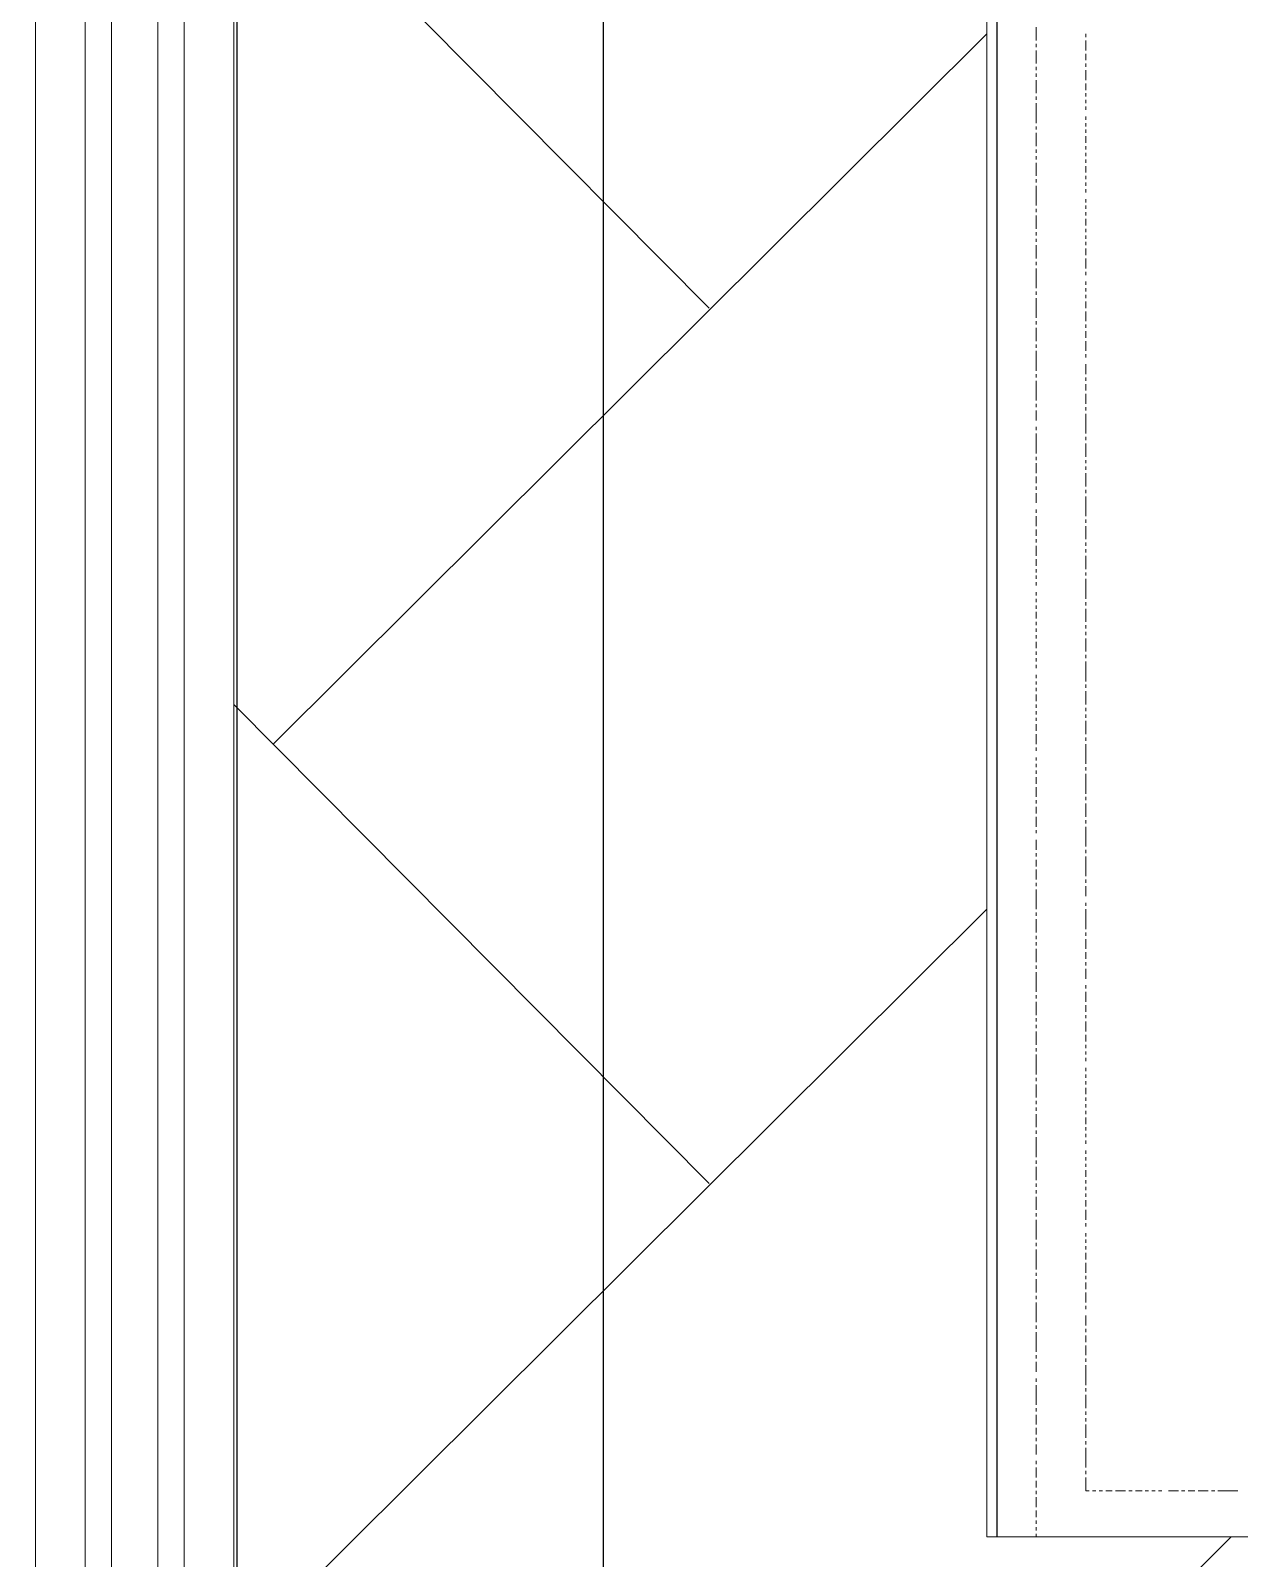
# Model space of a CAD drawing. Header units: millimetres. Extents: x 2928 to 3112, y 1220 to 1280.
# Drawn here: x 2983.33 to 2984.55, y 1240.552 to 1242.094 of the extents above; entities that cross this region are included whole.
import ezdxf

# ---------------------------------------------------------------- set-up
doc = ezdxf.new("R2010")
doc.units = ezdxf.units.MM

msp = doc.modelspace()

# ---------------------------------------------------------------- linework, layer by layer
at = {"color": 9, "linetype": 'Continuous', "lineweight": 5, "true_color": 0xbababa}
for points in [[(2938.98795, 1264.55062), (2983.53859, 1264.55062), (2983.53859, 1238.80025)], [(2983.33525, 1239.30359), (2983.33525, 1264.04728), (2983.33525, 1264.04728)], [(2983.38525, 1239.30359), (2983.38525, 1264.04728), (2983.38525, 1264.04728)], [(2983.41192, 1239.30359), (2983.41192, 1264.04728), (2983.41192, 1264.04728)], [(2983.45859, 1239.30359), (2983.45859, 1264.04728), (2983.45859, 1264.04728)], [(2983.48525, 1239.30359), (2983.48525, 1264.04728), (2983.48525, 1264.04728)], [(2983.53525, 1239.30359), (2983.53525, 1264.04728), (2983.53525, 1264.04728)], [(2984.01526, 1241.81363), (2983.53525, 1242.29697), (2983.53525, 1242.29697)], [(2983.57525, 1241.37362), (2984.29526, 1242.0903), (2984.29526, 1242.0903)], [(2984.01526, 1240.93028), (2983.53525, 1241.41362), (2983.53525, 1241.41362)], [(2983.57525, 1240.49028), (2984.29526, 1241.20695), (2984.29526, 1241.20695)], [(2983.57525, 1239.60693), (2984.54193, 1240.57361), (2984.54193, 1240.57361)]]:
    msp.add_lwpolyline(points, dxfattribs=at)
at = {"color": 7, "linetype": 'Continuous', "lineweight": -2, "true_color": 0x000007}
msp.add_lwpolyline([(2983.53859, 1264.04728), (2983.53859, 1239.30359), (2983.53859, 1239.30359)], dxfattribs=at)
at = {"color": 253, "linetype": 'Continuous', "lineweight": -2, "true_color": 0x9a9a9a}
for points in [[(2983.90859, 1239.40693), (2983.90859, 1263.94728), (2983.90859, 1263.94728)], [(2984.30526, 1242.58697), (2984.30526, 1240.57361), (2984.30526, 1240.57361)]]:
    msp.add_lwpolyline(points, dxfattribs=at)
at = {"color": 7, "linetype": 'Continuous', "lineweight": 9, "true_color": 0x000007}
msp.add_lwpolyline([(2984.7486, 1242.58697), (2984.7486, 1240.57361), (2984.29526, 1240.57361), (2984.29526, 1242.58697)], close=True, dxfattribs=at)
at = {"color": 252, "linetype": 'Continuous', "lineweight": 5, "true_color": 0x989898}
for points in [[(2984.34527, 1242.0903), (2984.34527, 1242.09697), (2984.34527, 1242.09697)], [(2984.34527, 1242.08363), (2984.34527, 1242.0903), (2984.34527, 1242.0903)], [(2984.34527, 1242.07697), (2984.34527, 1242.0803), (2984.34527, 1242.0803)], [(2984.39527, 1242.08697), (2984.39527, 1242.0903), (2984.39527, 1242.0903)], [(2984.39527, 1242.07697), (2984.39527, 1242.08363), (2984.39527, 1242.08363)], [(2984.39527, 1242.07363), (2984.39527, 1242.07697), (2984.39527, 1242.07697)], [(2984.34527, 1242.06697), (2984.34527, 1242.07363), (2984.34527, 1242.07363)], [(2984.34527, 1242.0603), (2984.34527, 1242.06697), (2984.34527, 1242.06697)], [(2984.39527, 1242.06363), (2984.39527, 1242.0703), (2984.39527, 1242.0703)], [(2984.34527, 1242.05363), (2984.34527, 1242.05697), (2984.34527, 1242.05697)], [(2984.34527, 1242.04697), (2984.34527, 1242.0503), (2984.34527, 1242.0503)], [(2984.39527, 1242.05697), (2984.39527, 1242.0603), (2984.39527, 1242.0603)], [(2984.39527, 1242.04697), (2984.39527, 1242.05363), (2984.39527, 1242.05363)], [(2984.39527, 1242.04363), (2984.39527, 1242.04697), (2984.39527, 1242.04697)], [(2984.34527, 1242.03697), (2984.34527, 1242.04363), (2984.34527, 1242.04363)], [(2984.34527, 1242.0303), (2984.34527, 1242.03697), (2984.34527, 1242.03697)], [(2984.39527, 1242.03363), (2984.39527, 1242.0403), (2984.39527, 1242.0403)], [(2984.34527, 1242.02363), (2984.34527, 1242.02697), (2984.34527, 1242.02697)], [(2984.34527, 1242.01363), (2984.34527, 1242.0203), (2984.34527, 1242.0203)], [(2984.39527, 1242.02697), (2984.39527, 1242.0303), (2984.39527, 1242.0303)], [(2984.39527, 1242.0203), (2984.39527, 1242.02363), (2984.39527, 1242.02363)], [(2984.39527, 1242.01363), (2984.39527, 1242.01697), (2984.39527, 1242.01697)], [(2984.34527, 1242.00697), (2984.34527, 1242.01363), (2984.34527, 1242.01363)], [(2984.34527, 1242.0003), (2984.34527, 1242.00697), (2984.34527, 1242.00697)], [(2984.39527, 1242.00363), (2984.39527, 1242.00697), (2984.39527, 1242.00697)], [(2984.39527, 1241.99697), (2984.39527, 1242.0003), (2984.39527, 1242.0003)], [(2984.34527, 1241.99363), (2984.34527, 1241.99697), (2984.34527, 1241.99697)], [(2984.34527, 1241.98363), (2984.34527, 1241.9903), (2984.34527, 1241.9903)], [(2984.39527, 1241.9903), (2984.39527, 1241.99363), (2984.39527, 1241.99363)], [(2984.39527, 1241.9803), (2984.39527, 1241.98696), (2984.39527, 1241.98696)], [(2984.34527, 1241.97696), (2984.34527, 1241.98363), (2984.34527, 1241.98363)], [(2984.34527, 1241.9703), (2984.34527, 1241.97363), (2984.34527, 1241.97363)], [(2984.39527, 1241.97363), (2984.39527, 1241.97696), (2984.39527, 1241.97696)], [(2984.39527, 1241.96696), (2984.39527, 1241.9703), (2984.39527, 1241.9703)], [(2984.34527, 1241.96363), (2984.34527, 1241.96696), (2984.34527, 1241.96696)], [(2984.34527, 1241.95363), (2984.34527, 1241.9603), (2984.34527, 1241.9603)], [(2984.34527, 1241.94696), (2984.34527, 1241.95363), (2984.34527, 1241.95363)], [(2984.39527, 1241.9603), (2984.39527, 1241.96363), (2984.39527, 1241.96363)], [(2984.39527, 1241.9503), (2984.39527, 1241.95696), (2984.39527, 1241.95696)], [(2984.34527, 1241.9403), (2984.34527, 1241.94363), (2984.34527, 1241.94363)], [(2984.39527, 1241.94363), (2984.39527, 1241.94696), (2984.39527, 1241.94696)], [(2984.39527, 1241.93696), (2984.39527, 1241.9403), (2984.39527, 1241.9403)], [(2984.34527, 1241.9303), (2984.34527, 1241.93696), (2984.34527, 1241.93696)], [(2984.34527, 1241.92363), (2984.34527, 1241.9303), (2984.34527, 1241.9303)], [(2984.34527, 1241.91696), (2984.34527, 1241.92363), (2984.34527, 1241.92363)], [(2984.39527, 1241.9303), (2984.39527, 1241.93363), (2984.39527, 1241.93363)], [(2984.39527, 1241.9203), (2984.39527, 1241.92363), (2984.39527, 1241.92363)], [(2984.34527, 1241.9103), (2984.34527, 1241.91363), (2984.34527, 1241.91363)], [(2984.39527, 1241.91363), (2984.39527, 1241.91696), (2984.39527, 1241.91696)], [(2984.39527, 1241.90696), (2984.39527, 1241.9103), (2984.39527, 1241.9103)], [(2984.34527, 1241.9003), (2984.34527, 1241.90696), (2984.34527, 1241.90696)], [(2984.34527, 1241.89363), (2984.34527, 1241.9003), (2984.34527, 1241.9003)], [(2984.39527, 1241.89696), (2984.39527, 1241.90363), (2984.39527, 1241.90363)], [(2984.39527, 1241.8903), (2984.39527, 1241.89363), (2984.39527, 1241.89363)], [(2984.34527, 1241.88696), (2984.34527, 1241.8903), (2984.34527, 1241.8903)], [(2984.34527, 1241.8803), (2984.34527, 1241.88363), (2984.34527, 1241.88363)], [(2984.34527, 1241.8703), (2984.34527, 1241.87696), (2984.34527, 1241.87696)], [(2984.39527, 1241.88363), (2984.39527, 1241.88696), (2984.39527, 1241.88696)], [(2984.39527, 1241.87696), (2984.39527, 1241.8803), (2984.39527, 1241.8803)], [(2984.34527, 1241.86363), (2984.34527, 1241.8703), (2984.34527, 1241.8703)], [(2984.39527, 1241.86696), (2984.39527, 1241.87363), (2984.39527, 1241.87363)], [(2984.39527, 1241.8603), (2984.39527, 1241.86363), (2984.39527, 1241.86363)], [(2984.34527, 1241.85696), (2984.34527, 1241.8603), (2984.34527, 1241.8603)], [(2984.34527, 1241.84696), (2984.34527, 1241.85363), (2984.34527, 1241.85363)], [(2984.34527, 1241.8403), (2984.34527, 1241.84696), (2984.34527, 1241.84696)], [(2984.39527, 1241.85363), (2984.39527, 1241.8603), (2984.39527, 1241.8603)], [(2984.39527, 1241.84696), (2984.39527, 1241.8503), (2984.39527, 1241.8503)], [(2984.34527, 1241.83363), (2984.34527, 1241.8403), (2984.34527, 1241.8403)], [(2984.34527, 1241.82696), (2984.34527, 1241.8303), (2984.34527, 1241.8303)], [(2984.39527, 1241.83696), (2984.39527, 1241.8403), (2984.39527, 1241.8403)], [(2984.39527, 1241.8303), (2984.39527, 1241.83363), (2984.39527, 1241.83363)], [(2984.34527, 1241.81696), (2984.34527, 1241.82363), (2984.34527, 1241.82363)], [(2984.34527, 1241.8103), (2984.34527, 1241.81696), (2984.34527, 1241.81696)], [(2984.39527, 1241.82363), (2984.39527, 1241.82696), (2984.39527, 1241.82696)], [(2984.39527, 1241.81363), (2984.39527, 1241.8203), (2984.39527, 1241.8203)], [(2984.34527, 1241.80363), (2984.34527, 1241.8103), (2984.34527, 1241.8103)], [(2984.34527, 1241.79696), (2984.34527, 1241.8003), (2984.34527, 1241.8003)], [(2984.39527, 1241.80696), (2984.39527, 1241.8103), (2984.39527, 1241.8103)], [(2984.39527, 1241.8003), (2984.39527, 1241.80696), (2984.39527, 1241.80696)], [(2984.34527, 1241.78696), (2984.34527, 1241.79363), (2984.34527, 1241.79363)], [(2984.34527, 1241.7803), (2984.34527, 1241.78696), (2984.34527, 1241.78696)], [(2984.39527, 1241.79363), (2984.39527, 1241.79696), (2984.39527, 1241.79696)], [(2984.39527, 1241.78363), (2984.39527, 1241.7903), (2984.39527, 1241.7903)], [(2984.34527, 1241.77363), (2984.34527, 1241.77696), (2984.34527, 1241.77696)], [(2984.34527, 1241.76363), (2984.34527, 1241.7703), (2984.34527, 1241.7703)], [(2984.39527, 1241.77696), (2984.39527, 1241.7803), (2984.39527, 1241.7803)], [(2984.39527, 1241.7703), (2984.39527, 1241.77696), (2984.39527, 1241.77696)], [(2984.34527, 1241.75696), (2984.34527, 1241.76363), (2984.34527, 1241.76363)], [(2984.34527, 1241.75029), (2984.34527, 1241.75696), (2984.34527, 1241.75696)], [(2984.39527, 1241.76363), (2984.39527, 1241.76696), (2984.39527, 1241.76696)], [(2984.39527, 1241.75363), (2984.39527, 1241.75696), (2984.39527, 1241.75696)], [(2984.39527, 1241.74696), (2984.39527, 1241.75363), (2984.39527, 1241.75363)], [(2984.34527, 1241.74363), (2984.34527, 1241.74696), (2984.34527, 1241.74696)], [(2984.34527, 1241.73363), (2984.34527, 1241.74029), (2984.34527, 1241.74029)], [(2984.39527, 1241.74029), (2984.39527, 1241.74363), (2984.39527, 1241.74363)], [(2984.34527, 1241.72696), (2984.34527, 1241.73363), (2984.34527, 1241.73363)], [(2984.34527, 1241.72029), (2984.34527, 1241.72696), (2984.34527, 1241.72696)], [(2984.39527, 1241.73029), (2984.39527, 1241.73696), (2984.39527, 1241.73696)], [(2984.39527, 1241.72363), (2984.39527, 1241.72696), (2984.39527, 1241.72696)], [(2984.39527, 1241.71696), (2984.39527, 1241.72363), (2984.39527, 1241.72363)], [(2984.34527, 1241.71363), (2984.34527, 1241.71696), (2984.34527, 1241.71696)], [(2984.34527, 1241.70363), (2984.34527, 1241.71029), (2984.34527, 1241.71029)], [(2984.39527, 1241.71029), (2984.39527, 1241.71363), (2984.39527, 1241.71363)], [(2984.39527, 1241.70029), (2984.39527, 1241.70696), (2984.39527, 1241.70696)], [(2984.34527, 1241.70029), (2984.34527, 1241.70363), (2984.34527, 1241.70363)], [(2984.34527, 1241.69029), (2984.34527, 1241.69363), (2984.34527, 1241.69363)], [(2984.39527, 1241.69363), (2984.39527, 1241.70029), (2984.39527, 1241.70029)], [(2984.39527, 1241.68696), (2984.39527, 1241.69363), (2984.39527, 1241.69363)], [(2984.34527, 1241.68029), (2984.34527, 1241.68696), (2984.34527, 1241.68696)], [(2984.34527, 1241.67363), (2984.34527, 1241.68029), (2984.34527, 1241.68029)], [(2984.39527, 1241.68029), (2984.39527, 1241.68363), (2984.39527, 1241.68363)], [(2984.39527, 1241.67029), (2984.39527, 1241.67696), (2984.39527, 1241.67696)], [(2984.34527, 1241.66696), (2984.34527, 1241.67363), (2984.34527, 1241.67363)], [(2984.34527, 1241.66029), (2984.34527, 1241.66363), (2984.34527, 1241.66363)], [(2984.39527, 1241.66363), (2984.39527, 1241.67029), (2984.39527, 1241.67029)], [(2984.34527, 1241.65029), (2984.34527, 1241.65696), (2984.34527, 1241.65696)], [(2984.34527, 1241.64696), (2984.34527, 1241.65029), (2984.34527, 1241.65029)], [(2984.39527, 1241.65696), (2984.39527, 1241.66029), (2984.39527, 1241.66029)], [(2984.39527, 1241.65029), (2984.39527, 1241.65363), (2984.39527, 1241.65363)], [(2984.39527, 1241.64029), (2984.39527, 1241.64696), (2984.39527, 1241.64696)], [(2984.34527, 1241.63696), (2984.34527, 1241.64363), (2984.34527, 1241.64363)], [(2984.34527, 1241.63029), (2984.34527, 1241.63363), (2984.34527, 1241.63363)], [(2984.39527, 1241.63363), (2984.39527, 1241.64029), (2984.39527, 1241.64029)], [(2984.39527, 1241.62696), (2984.39527, 1241.63029), (2984.39527, 1241.63029)], [(2984.34527, 1241.62029), (2984.34527, 1241.62696), (2984.34527, 1241.62696)], [(2984.34527, 1241.61696), (2984.34527, 1241.62029), (2984.34527, 1241.62029)], [(2984.39527, 1241.61696), (2984.39527, 1241.62363), (2984.39527, 1241.62363)], [(2984.39527, 1241.61029), (2984.39527, 1241.61696), (2984.39527, 1241.61696)], [(2984.34527, 1241.60696), (2984.34527, 1241.61029), (2984.34527, 1241.61029)], [(2984.34527, 1241.59696), (2984.34527, 1241.60363), (2984.34527, 1241.60363)], [(2984.39527, 1241.60363), (2984.39527, 1241.61029), (2984.39527, 1241.61029)], [(2984.39527, 1241.59696), (2984.39527, 1241.60029), (2984.39527, 1241.60029)], [(2984.34527, 1241.59363), (2984.34527, 1241.59696), (2984.34527, 1241.59696)], [(2984.34527, 1241.58363), (2984.34527, 1241.59029), (2984.34527, 1241.59029)], [(2984.39527, 1241.58696), (2984.39527, 1241.59363), (2984.39527, 1241.59363)], [(2984.39527, 1241.58029), (2984.39527, 1241.58696), (2984.39527, 1241.58696)], [(2984.34527, 1241.57696), (2984.34527, 1241.58029), (2984.34527, 1241.58029)], [(2984.34527, 1241.56696), (2984.34527, 1241.57363), (2984.34527, 1241.57363)], [(2984.39527, 1241.57363), (2984.39527, 1241.57696), (2984.39527, 1241.57696)], [(2984.39527, 1241.56696), (2984.39527, 1241.57029), (2984.39527, 1241.57029)], [(2984.34527, 1241.56363), (2984.34527, 1241.56696), (2984.34527, 1241.56696)], [(2984.34527, 1241.55363), (2984.34527, 1241.56029), (2984.34527, 1241.56029)], [(2984.39527, 1241.55696), (2984.39527, 1241.56363), (2984.39527, 1241.56363)], [(2984.39527, 1241.55029), (2984.39527, 1241.55696), (2984.39527, 1241.55696)], [(2984.34527, 1241.54696), (2984.34527, 1241.55029), (2984.34527, 1241.55029)], [(2984.34527, 1241.54029), (2984.34527, 1241.54363), (2984.34527, 1241.54363)], [(2984.39527, 1241.54363), (2984.39527, 1241.54696), (2984.39527, 1241.54696)], [(2984.39527, 1241.53363), (2984.39527, 1241.54029), (2984.39527, 1241.54029)], [(2984.34527, 1241.53363), (2984.34527, 1241.53696), (2984.34527, 1241.53696)], [(2984.34527, 1241.52362), (2984.34527, 1241.52696), (2984.34527, 1241.52696)], [(2984.39527, 1241.52696), (2984.39527, 1241.53363), (2984.39527, 1241.53363)], [(2984.39527, 1241.52029), (2984.39527, 1241.52696), (2984.39527, 1241.52696)], [(2984.34527, 1241.51696), (2984.34527, 1241.52029), (2984.34527, 1241.52029)], [(2984.34527, 1241.51029), (2984.34527, 1241.51362), (2984.34527, 1241.51362)], [(2984.34527, 1241.50029), (2984.34527, 1241.50696), (2984.34527, 1241.50696)], [(2984.39527, 1241.51362), (2984.39527, 1241.51696), (2984.39527, 1241.51696)], [(2984.39527, 1241.50362), (2984.39527, 1241.51029), (2984.39527, 1241.51029)], [(2984.34527, 1241.49362), (2984.34527, 1241.49696), (2984.34527, 1241.49696)], [(2984.39527, 1241.49696), (2984.39527, 1241.50362), (2984.39527, 1241.50362)], [(2984.39527, 1241.49029), (2984.39527, 1241.49362), (2984.39527, 1241.49362)], [(2984.34527, 1241.48696), (2984.34527, 1241.49029), (2984.34527, 1241.49029)], [(2984.34527, 1241.48029), (2984.34527, 1241.48362), (2984.34527, 1241.48362)], [(2984.34527, 1241.47029), (2984.34527, 1241.47696), (2984.34527, 1241.47696)], [(2984.39527, 1241.48362), (2984.39527, 1241.48696), (2984.39527, 1241.48696)], [(2984.39527, 1241.47362), (2984.39527, 1241.48029), (2984.39527, 1241.48029)], [(2984.34527, 1241.46362), (2984.34527, 1241.46696), (2984.34527, 1241.46696)], [(2984.34527, 1241.45696), (2984.34527, 1241.46029), (2984.34527, 1241.46029)], [(2984.39527, 1241.46696), (2984.39527, 1241.47362), (2984.39527, 1241.47362)], [(2984.39527, 1241.46029), (2984.39527, 1241.46362), (2984.39527, 1241.46362)], [(2984.34527, 1241.45029), (2984.34527, 1241.45362), (2984.34527, 1241.45362)], [(2984.39527, 1241.45029), (2984.39527, 1241.45696), (2984.39527, 1241.45696)], [(2984.39527, 1241.44362), (2984.39527, 1241.45029), (2984.39527, 1241.45029)], [(2984.34527, 1241.44029), (2984.34527, 1241.44362), (2984.34527, 1241.44362)], [(2984.34527, 1241.43362), (2984.34527, 1241.43696), (2984.34527, 1241.43696)], [(2984.34527, 1241.42696), (2984.34527, 1241.43029), (2984.34527, 1241.43029)], [(2984.39527, 1241.43696), (2984.39527, 1241.44362), (2984.39527, 1241.44362)], [(2984.39527, 1241.43029), (2984.39527, 1241.43362), (2984.39527, 1241.43362)], [(2984.34527, 1241.41696), (2984.34527, 1241.42362), (2984.34527, 1241.42362)], [(2984.39527, 1241.42029), (2984.39527, 1241.42696), (2984.39527, 1241.42696)], [(2984.39527, 1241.41362), (2984.39527, 1241.42029), (2984.39527, 1241.42029)], [(2984.34527, 1241.41029), (2984.34527, 1241.41362), (2984.34527, 1241.41362)], [(2984.34527, 1241.40362), (2984.34527, 1241.40696), (2984.34527, 1241.40696)], [(2984.34527, 1241.39696), (2984.34527, 1241.40029), (2984.34527, 1241.40029)], [(2984.39527, 1241.40696), (2984.39527, 1241.41029), (2984.39527, 1241.41029)], [(2984.39527, 1241.40029), (2984.39527, 1241.40362), (2984.39527, 1241.40362)], [(2984.34527, 1241.38696), (2984.34527, 1241.39362), (2984.34527, 1241.39362)], [(2984.34527, 1241.38029), (2984.34527, 1241.38362), (2984.34527, 1241.38362)], [(2984.39527, 1241.39029), (2984.39527, 1241.39696), (2984.39527, 1241.39696)], [(2984.39527, 1241.38362), (2984.39527, 1241.39029), (2984.39527, 1241.39029)], [(2984.34527, 1241.37362), (2984.34527, 1241.38029), (2984.34527, 1241.38029)], [(2984.34527, 1241.36696), (2984.34527, 1241.37029), (2984.34527, 1241.37029)], [(2984.39527, 1241.37696), (2984.39527, 1241.38029), (2984.39527, 1241.38029)], [(2984.39527, 1241.36696), (2984.39527, 1241.37362), (2984.39527, 1241.37362)], [(2984.34527, 1241.35696), (2984.34527, 1241.36029), (2984.34527, 1241.36029)], [(2984.34527, 1241.35029), (2984.34527, 1241.35362), (2984.34527, 1241.35362)], [(2984.39527, 1241.36029), (2984.39527, 1241.36696), (2984.39527, 1241.36696)], [(2984.39527, 1241.35362), (2984.39527, 1241.36029), (2984.39527, 1241.36029)], [(2984.34527, 1241.34362), (2984.34527, 1241.34696), (2984.34527, 1241.34696)], [(2984.34527, 1241.33362), (2984.34527, 1241.34029), (2984.34527, 1241.34029)], [(2984.39527, 1241.34696), (2984.39527, 1241.35029), (2984.39527, 1241.35029)], [(2984.39527, 1241.33696), (2984.39527, 1241.34362), (2984.39527, 1241.34362)], [(2984.39527, 1241.33029), (2984.39527, 1241.33696), (2984.39527, 1241.33696)], [(2984.34527, 1241.32696), (2984.34527, 1241.33029), (2984.34527, 1241.33029)], [(2984.34527, 1241.32029), (2984.34527, 1241.32696), (2984.34527, 1241.32696)], [(2984.39527, 1241.32362), (2984.39527, 1241.33029), (2984.39527, 1241.33029)], [(2984.34527, 1241.31362), (2984.34527, 1241.31696), (2984.34527, 1241.31696)], [(2984.34527, 1241.30362), (2984.34527, 1241.31029), (2984.34527, 1241.31029)], [(2984.39527, 1241.31696), (2984.39527, 1241.32029), (2984.39527, 1241.32029)], [(2984.39527, 1241.30696), (2984.39527, 1241.31362), (2984.39527, 1241.31362)], [(2984.39527, 1241.30029), (2984.39527, 1241.30696), (2984.39527, 1241.30696)], [(2984.34527, 1241.29696), (2984.34527, 1241.30029), (2984.34527, 1241.30029)], [(2984.34527, 1241.29029), (2984.34527, 1241.29696), (2984.34527, 1241.29696)], [(2984.39527, 1241.29362), (2984.39527, 1241.29696), (2984.39527, 1241.29696)], [(2984.34527, 1241.28362), (2984.34527, 1241.28695), (2984.34527, 1241.28695)], [(2984.34527, 1241.27362), (2984.34527, 1241.27695), (2984.34527, 1241.27695)], [(2984.39527, 1241.28362), (2984.39527, 1241.29029), (2984.39527, 1241.29029)], [(2984.39527, 1241.27695), (2984.39527, 1241.28362), (2984.39527, 1241.28362)], [(2984.39527, 1241.27029), (2984.39527, 1241.27695), (2984.39527, 1241.27695)], [(2984.34527, 1241.26695), (2984.34527, 1241.27362), (2984.34527, 1241.27362)], [(2984.34527, 1241.26029), (2984.34527, 1241.26362), (2984.34527, 1241.26362)], [(2984.39527, 1241.26362), (2984.39527, 1241.26695), (2984.39527, 1241.26695)], [(2984.39527, 1241.25362), (2984.39527, 1241.26029), (2984.39527, 1241.26029)], [(2984.34527, 1241.25029), (2984.34527, 1241.25695), (2984.34527, 1241.25695)], [(2984.34527, 1241.24362), (2984.34527, 1241.24695), (2984.34527, 1241.24695)], [(2984.39527, 1241.24695), (2984.39527, 1241.25362), (2984.39527, 1241.25362)], [(2984.39527, 1241.24029), (2984.39527, 1241.24695), (2984.39527, 1241.24695)], [(2984.34527, 1241.23695), (2984.34527, 1241.24362), (2984.34527, 1241.24362)], [(2984.34527, 1241.23029), (2984.34527, 1241.23362), (2984.34527, 1241.23362)], [(2984.39527, 1241.23362), (2984.39527, 1241.23695), (2984.39527, 1241.23695)], [(2984.39527, 1241.22362), (2984.39527, 1241.23029), (2984.39527, 1241.23029)], [(2984.34527, 1241.22029), (2984.34527, 1241.22695), (2984.34527, 1241.22695)], [(2984.34527, 1241.21362), (2984.34527, 1241.22029), (2984.34527, 1241.22029)], [(2984.34527, 1241.20695), (2984.34527, 1241.21362), (2984.34527, 1241.21362)], [(2984.39527, 1241.22029), (2984.39527, 1241.22362), (2984.39527, 1241.22362)], [(2984.39527, 1241.21029), (2984.39527, 1241.21362), (2984.39527, 1241.21362)], [(2984.34527, 1241.20029), (2984.34527, 1241.20362), (2984.34527, 1241.20362)], [(2984.39527, 1241.20029), (2984.39527, 1241.20695), (2984.39527, 1241.20695)], [(2984.39527, 1241.19362), (2984.39527, 1241.20029), (2984.39527, 1241.20029)], [(2984.34527, 1241.19029), (2984.34527, 1241.19695), (2984.34527, 1241.19695)], [(2984.34527, 1241.18362), (2984.34527, 1241.19029), (2984.34527, 1241.19029)], [(2984.39527, 1241.18695), (2984.39527, 1241.19362), (2984.39527, 1241.19362)], [(2984.39527, 1241.18029), (2984.39527, 1241.18362), (2984.39527, 1241.18362)], [(2984.34527, 1241.17695), (2984.34527, 1241.18029), (2984.34527, 1241.18029)], [(2984.34527, 1241.17029), (2984.34527, 1241.17362), (2984.34527, 1241.17362)], [(2984.39527, 1241.17029), (2984.39527, 1241.17695), (2984.39527, 1241.17695)], [(2984.39527, 1241.16695), (2984.39527, 1241.17029), (2984.39527, 1241.17029)], [(2984.34527, 1241.16029), (2984.34527, 1241.16695), (2984.34527, 1241.16695)], [(2984.34527, 1241.15362), (2984.34527, 1241.16029), (2984.34527, 1241.16029)], [(2984.39527, 1241.15695), (2984.39527, 1241.16362), (2984.39527, 1241.16362)], [(2984.39527, 1241.15029), (2984.39527, 1241.15362), (2984.39527, 1241.15362)], [(2984.34527, 1241.14695), (2984.34527, 1241.15029), (2984.34527, 1241.15029)], [(2984.34527, 1241.13695), (2984.34527, 1241.14362), (2984.34527, 1241.14362)], [(2984.34527, 1241.13029), (2984.34527, 1241.13695), (2984.34527, 1241.13695)], [(2984.39527, 1241.14029), (2984.39527, 1241.14695), (2984.39527, 1241.14695)], [(2984.39527, 1241.13695), (2984.39527, 1241.14029), (2984.39527, 1241.14029)], [(2984.34527, 1241.12362), (2984.34527, 1241.13029), (2984.34527, 1241.13029)], [(2984.39527, 1241.12695), (2984.39527, 1241.13029), (2984.39527, 1241.13029)], [(2984.39527, 1241.11695), (2984.39527, 1241.12362), (2984.39527, 1241.12362)], [(2984.34527, 1241.11695), (2984.34527, 1241.12029), (2984.34527, 1241.12029)], [(2984.34527, 1241.10695), (2984.34527, 1241.11362), (2984.34527, 1241.11362)], [(2984.34527, 1241.10029), (2984.34527, 1241.10695), (2984.34527, 1241.10695)], [(2984.39527, 1241.11362), (2984.39527, 1241.11695), (2984.39527, 1241.11695)], [(2984.39527, 1241.10362), (2984.39527, 1241.11029), (2984.39527, 1241.11029)], [(2984.34527, 1241.09362), (2984.34527, 1241.09695), (2984.34527, 1241.09695)], [(2984.34527, 1241.08695), (2984.34527, 1241.09029), (2984.34527, 1241.09029)], [(2984.39527, 1241.09695), (2984.39527, 1241.10029), (2984.39527, 1241.10029)], [(2984.39527, 1241.08695), (2984.39527, 1241.09362), (2984.39527, 1241.09362)], [(2984.34527, 1241.07695), (2984.34527, 1241.08362), (2984.34527, 1241.08362)], [(2984.34527, 1241.07029), (2984.34527, 1241.07695), (2984.34527, 1241.07695)], [(2984.39527, 1241.08362), (2984.39527, 1241.08695), (2984.39527, 1241.08695)], [(2984.39527, 1241.07362), (2984.39527, 1241.08029), (2984.39527, 1241.08029)], [(2984.34527, 1241.06362), (2984.34527, 1241.06695), (2984.34527, 1241.06695)], [(2984.34527, 1241.05362), (2984.34527, 1241.06028), (2984.34527, 1241.06028)], [(2984.39527, 1241.06695), (2984.39527, 1241.07029), (2984.39527, 1241.07029)], [(2984.39527, 1241.06028), (2984.39527, 1241.06362), (2984.39527, 1241.06362)], [(2984.34527, 1241.04695), (2984.34527, 1241.05362), (2984.34527, 1241.05362)], [(2984.34527, 1241.04028), (2984.34527, 1241.04695), (2984.34527, 1241.04695)], [(2984.39527, 1241.05362), (2984.39527, 1241.05695), (2984.39527, 1241.05695)], [(2984.39527, 1241.04362), (2984.39527, 1241.04695), (2984.39527, 1241.04695)], [(2984.34527, 1241.03362), (2984.34527, 1241.03695), (2984.34527, 1241.03695)], [(2984.34527, 1241.02362), (2984.34527, 1241.03028), (2984.34527, 1241.03028)], [(2984.39527, 1241.03695), (2984.39527, 1241.04028), (2984.39527, 1241.04028)], [(2984.39527, 1241.03028), (2984.39527, 1241.03362), (2984.39527, 1241.03362)], [(2984.34527, 1241.01695), (2984.34527, 1241.02362), (2984.34527, 1241.02362)], [(2984.34527, 1241.01028), (2984.34527, 1241.01362), (2984.34527, 1241.01362)], [(2984.39527, 1241.02028), (2984.39527, 1241.02695), (2984.39527, 1241.02695)], [(2984.39527, 1241.01362), (2984.39527, 1241.01695), (2984.39527, 1241.01695)], [(2984.34527, 1241.00362), (2984.34527, 1241.00695), (2984.34527, 1241.00695)], [(2984.34527, 1240.99362), (2984.34527, 1241.00028), (2984.34527, 1241.00028)], [(2984.39527, 1241.00695), (2984.39527, 1241.01028), (2984.39527, 1241.01028)], [(2984.39527, 1241.00028), (2984.39527, 1241.00362), (2984.39527, 1241.00362)], [(2984.34527, 1240.98695), (2984.34527, 1240.99362), (2984.34527, 1240.99362)], [(2984.34527, 1240.98028), (2984.34527, 1240.98362), (2984.34527, 1240.98362)], [(2984.39527, 1240.99028), (2984.39527, 1240.99695), (2984.39527, 1240.99695)], [(2984.39527, 1240.98362), (2984.39527, 1240.98695), (2984.39527, 1240.98695)], [(2984.34527, 1240.97028), (2984.34527, 1240.97695), (2984.34527, 1240.97695)], [(2984.34527, 1240.96362), (2984.34527, 1240.97028), (2984.34527, 1240.97028)], [(2984.39527, 1240.97695), (2984.39527, 1240.98028), (2984.39527, 1240.98028)], [(2984.39527, 1240.97028), (2984.39527, 1240.97362), (2984.39527, 1240.97362)], [(2984.34527, 1240.95695), (2984.34527, 1240.96362), (2984.34527, 1240.96362)], [(2984.34527, 1240.95028), (2984.34527, 1240.95362), (2984.34527, 1240.95362)], [(2984.39527, 1240.96028), (2984.39527, 1240.96362), (2984.39527, 1240.96362)], [(2984.39527, 1240.95362), (2984.39527, 1240.95695), (2984.39527, 1240.95695)], [(2984.34527, 1240.94028), (2984.34527, 1240.94695), (2984.34527, 1240.94695)], [(2984.34527, 1240.93362), (2984.34527, 1240.94028), (2984.34527, 1240.94028)], [(2984.39527, 1240.94695), (2984.39527, 1240.95028), (2984.39527, 1240.95028)], [(2984.39527, 1240.93695), (2984.39527, 1240.94362), (2984.39527, 1240.94362)], [(2984.34527, 1240.92695), (2984.34527, 1240.93028), (2984.34527, 1240.93028)], [(2984.34527, 1240.92028), (2984.34527, 1240.92362), (2984.34527, 1240.92362)], [(2984.39527, 1240.93028), (2984.39527, 1240.93362), (2984.39527, 1240.93362)], [(2984.39527, 1240.92362), (2984.39527, 1240.92695), (2984.39527, 1240.92695)], [(2984.34527, 1240.91028), (2984.34527, 1240.91695), (2984.34527, 1240.91695)], [(2984.34527, 1240.90362), (2984.34527, 1240.91028), (2984.34527, 1240.91028)], [(2984.39527, 1240.91695), (2984.39527, 1240.92028), (2984.39527, 1240.92028)], [(2984.39527, 1240.90695), (2984.39527, 1240.91362), (2984.39527, 1240.91362)], [(2984.34527, 1240.89695), (2984.34527, 1240.90028), (2984.34527, 1240.90028)], [(2984.34527, 1240.88695), (2984.34527, 1240.89362), (2984.34527, 1240.89362)], [(2984.39527, 1240.90028), (2984.39527, 1240.90362), (2984.39527, 1240.90362)], [(2984.39527, 1240.89362), (2984.39527, 1240.90028), (2984.39527, 1240.90028)], [(2984.39527, 1240.88695), (2984.39527, 1240.89028), (2984.39527, 1240.89028)], [(2984.34527, 1240.88028), (2984.34527, 1240.88695), (2984.34527, 1240.88695)], [(2984.34527, 1240.87362), (2984.34527, 1240.88028), (2984.34527, 1240.88028)], [(2984.39527, 1240.87695), (2984.39527, 1240.88028), (2984.39527, 1240.88028)], [(2984.34527, 1240.86695), (2984.34527, 1240.87028), (2984.34527, 1240.87028)], [(2984.34527, 1240.85695), (2984.34527, 1240.86362), (2984.34527, 1240.86362)], [(2984.39527, 1240.87028), (2984.39527, 1240.87362), (2984.39527, 1240.87362)], [(2984.39527, 1240.86362), (2984.39527, 1240.86695), (2984.39527, 1240.86695)], [(2984.39527, 1240.85362), (2984.39527, 1240.86028), (2984.39527, 1240.86028)], [(2984.34527, 1240.85028), (2984.34527, 1240.85695), (2984.34527, 1240.85695)], [(2984.34527, 1240.84362), (2984.34527, 1240.85028), (2984.34527, 1240.85028)], [(2984.39527, 1240.84695), (2984.39527, 1240.85028), (2984.39527, 1240.85028)], [(2984.39527, 1240.84028), (2984.39527, 1240.84695), (2984.39527, 1240.84695)], [(2984.34527, 1240.83695), (2984.34527, 1240.84028), (2984.34527, 1240.84028)], [(2984.34527, 1240.82695), (2984.34527, 1240.83362), (2984.34527, 1240.83362)], [(2984.39527, 1240.83362), (2984.39527, 1240.83695), (2984.39527, 1240.83695)], [(2984.39527, 1240.82361), (2984.39527, 1240.83028), (2984.39527, 1240.83028)], [(2984.34527, 1240.82028), (2984.34527, 1240.82695), (2984.34527, 1240.82695)], [(2984.34527, 1240.81361), (2984.34527, 1240.81695), (2984.34527, 1240.81695)], [(2984.39527, 1240.81695), (2984.39527, 1240.82028), (2984.39527, 1240.82028)], [(2984.39527, 1240.81028), (2984.39527, 1240.81695), (2984.39527, 1240.81695)], [(2984.34527, 1240.80361), (2984.34527, 1240.81028), (2984.34527, 1240.81028)], [(2984.34527, 1240.79695), (2984.34527, 1240.80361), (2984.34527, 1240.80361)], [(2984.39527, 1240.80361), (2984.39527, 1240.80695), (2984.39527, 1240.80695)], [(2984.34527, 1240.79028), (2984.34527, 1240.79695), (2984.34527, 1240.79695)], [(2984.34527, 1240.78361), (2984.34527, 1240.78695), (2984.34527, 1240.78695)], [(2984.39527, 1240.79361), (2984.39527, 1240.79695), (2984.39527, 1240.79695)], [(2984.39527, 1240.78695), (2984.39527, 1240.79361), (2984.39527, 1240.79361)], [(2984.39527, 1240.78028), (2984.39527, 1240.78361), (2984.39527, 1240.78361)], [(2984.34527, 1240.77361), (2984.34527, 1240.78028), (2984.34527, 1240.78028)], [(2984.34527, 1240.76695), (2984.34527, 1240.77361), (2984.34527, 1240.77361)], [(2984.34527, 1240.76028), (2984.34527, 1240.76695), (2984.34527, 1240.76695)], [(2984.39527, 1240.77028), (2984.39527, 1240.77695), (2984.39527, 1240.77695)], [(2984.39527, 1240.76361), (2984.39527, 1240.76695), (2984.39527, 1240.76695)], [(2984.34527, 1240.75361), (2984.34527, 1240.75695), (2984.34527, 1240.75695)], [(2984.39527, 1240.75695), (2984.39527, 1240.76361), (2984.39527, 1240.76361)], [(2984.39527, 1240.75028), (2984.39527, 1240.75361), (2984.39527, 1240.75361)], [(2984.34527, 1240.74361), (2984.34527, 1240.75028), (2984.34527, 1240.75028)], [(2984.34527, 1240.74028), (2984.34527, 1240.74361), (2984.34527, 1240.74361)], [(2984.39527, 1240.74028), (2984.39527, 1240.74695), (2984.39527, 1240.74695)], [(2984.39527, 1240.73361), (2984.39527, 1240.74028), (2984.39527, 1240.74028)], [(2984.34527, 1240.73028), (2984.34527, 1240.73361), (2984.34527, 1240.73361)], [(2984.34527, 1240.72028), (2984.34527, 1240.72695), (2984.34527, 1240.72695)], [(2984.34527, 1240.71361), (2984.34527, 1240.72028), (2984.34527, 1240.72028)], [(2984.39527, 1240.72695), (2984.39527, 1240.73361), (2984.39527, 1240.73361)], [(2984.39527, 1240.72028), (2984.39527, 1240.72361), (2984.39527, 1240.72361)], [(2984.34527, 1240.70695), (2984.34527, 1240.71361), (2984.34527, 1240.71361)], [(2984.39527, 1240.71028), (2984.39527, 1240.71695), (2984.39527, 1240.71695)], [(2984.39527, 1240.70361), (2984.39527, 1240.71028), (2984.39527, 1240.71028)], [(2984.34527, 1240.70028), (2984.34527, 1240.70361), (2984.34527, 1240.70361)], [(2984.34527, 1240.69028), (2984.34527, 1240.69695), (2984.34527, 1240.69695)], [(2984.34527, 1240.68695), (2984.34527, 1240.69028), (2984.34527, 1240.69028)], [(2984.39527, 1240.69695), (2984.39527, 1240.70028), (2984.39527, 1240.70028)], [(2984.39527, 1240.69028), (2984.39527, 1240.69361), (2984.39527, 1240.69361)], [(2984.34527, 1240.67695), (2984.34527, 1240.68361), (2984.34527, 1240.68361)], [(2984.39527, 1240.68028), (2984.39527, 1240.68695), (2984.39527, 1240.68695)], [(2984.39527, 1240.67361), (2984.39527, 1240.68028), (2984.39527, 1240.68028)], [(2984.34527, 1240.67028), (2984.34527, 1240.67361), (2984.34527, 1240.67361)], [(2984.34527, 1240.66028), (2984.34527, 1240.66695), (2984.34527, 1240.66695)], [(2984.34527, 1240.65695), (2984.34527, 1240.66028), (2984.34527, 1240.66028)], [(2984.39527, 1240.66695), (2984.39527, 1240.67028), (2984.39527, 1240.67028)], [(2984.39527, 1240.65695), (2984.39527, 1240.66361), (2984.39527, 1240.66361)], [(2984.34527, 1240.64695), (2984.34527, 1240.65028), (2984.34527, 1240.65028)], [(2984.34527, 1240.63695), (2984.34527, 1240.64361), (2984.34527, 1240.64361)], [(2984.39527, 1240.65028), (2984.39527, 1240.65695), (2984.39527, 1240.65695)], [(2984.39527, 1240.64361), (2984.39527, 1240.65028), (2984.39527, 1240.65028)], [(2984.34527, 1240.63361), (2984.34527, 1240.63695), (2984.34527, 1240.63695)], [(2984.34527, 1240.62361), (2984.34527, 1240.63028), (2984.34527, 1240.63028)], [(2984.39527, 1240.63695), (2984.39527, 1240.64028), (2984.39527, 1240.64028)], [(2984.39527, 1240.62695), (2984.39527, 1240.63361), (2984.39527, 1240.63361)], [(2984.34527, 1240.61695), (2984.34527, 1240.62028), (2984.34527, 1240.62028)], [(2984.34527, 1240.60695), (2984.34527, 1240.61361), (2984.34527, 1240.61361)], [(2984.3986, 1240.62028), (2984.39527, 1240.62028), (2984.39527, 1240.62695)], [(2984.40527, 1240.62028), (2984.40193, 1240.62028), (2984.40193, 1240.62028)], [(2984.41193, 1240.62028), (2984.4086, 1240.62028), (2984.4086, 1240.62028)], [(2984.42193, 1240.62028), (2984.41527, 1240.62028), (2984.41527, 1240.62028)], [(2984.4286, 1240.62028), (2984.42527, 1240.62028), (2984.42527, 1240.62028)], [(2984.43527, 1240.62028), (2984.4286, 1240.62028), (2984.4286, 1240.62028)], [(2984.44193, 1240.62028), (2984.4386, 1240.62028), (2984.4386, 1240.62028)], [(2984.45193, 1240.62028), (2984.44527, 1240.62028), (2984.44527, 1240.62028)], [(2984.4586, 1240.62028), (2984.45527, 1240.62028), (2984.45527, 1240.62028)], [(2984.46527, 1240.62028), (2984.46193, 1240.62028), (2984.46193, 1240.62028)], [(2984.47193, 1240.62028), (2984.4686, 1240.62028), (2984.4686, 1240.62028)], [(2984.48193, 1240.62028), (2984.4786, 1240.62028), (2984.4786, 1240.62028)], [(2984.4886, 1240.62028), (2984.48193, 1240.62028), (2984.48193, 1240.62028)], [(2984.49527, 1240.62028), (2984.49193, 1240.62028), (2984.49193, 1240.62028)], [(2984.50527, 1240.62028), (2984.4986, 1240.62028), (2984.4986, 1240.62028)], [(2984.51193, 1240.62028), (2984.5086, 1240.62028), (2984.5086, 1240.62028)], [(2984.5186, 1240.62028), (2984.51193, 1240.62028), (2984.51193, 1240.62028)], [(2984.52527, 1240.62028), (2984.52193, 1240.62028), (2984.52193, 1240.62028)], [(2984.53527, 1240.62028), (2984.5286, 1240.62028), (2984.5286, 1240.62028)], [(2984.54193, 1240.62028), (2984.53527, 1240.62028), (2984.53527, 1240.62028)], [(2984.5486, 1240.62028), (2984.54193, 1240.62028), (2984.54193, 1240.62028)], [(2984.34527, 1240.60361), (2984.34527, 1240.60695), (2984.34527, 1240.60695)], [(2984.34527, 1240.59361), (2984.34527, 1240.60028), (2984.34527, 1240.60028)], [(2984.34527, 1240.58694), (2984.34527, 1240.59028), (2984.34527, 1240.59028)], [(2984.34527, 1240.58028), (2984.34527, 1240.58361), (2984.34527, 1240.58361)], [(2984.34527, 1240.57361), (2984.34527, 1240.57694), (2984.34527, 1240.57694)]]:
    msp.add_lwpolyline(points, dxfattribs=at)

doc.saveas('drawing.dxf')
